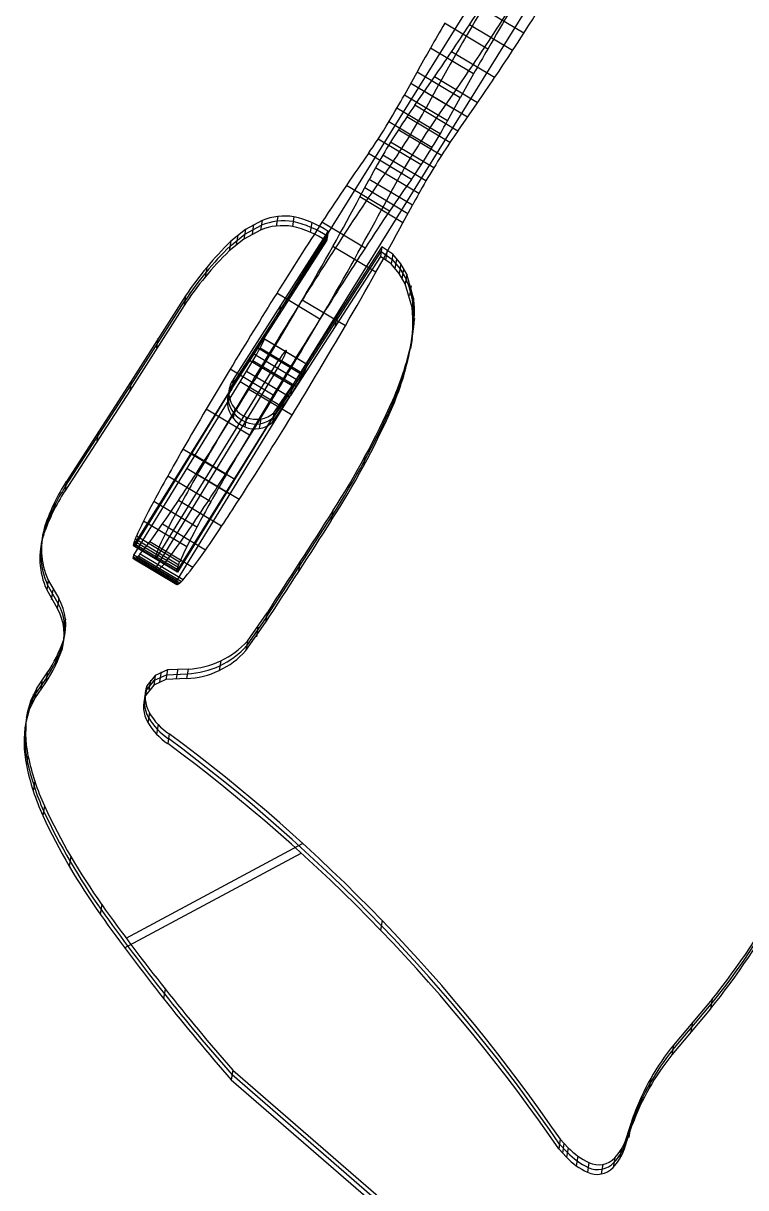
# Model space of a CAD drawing. Extents: x 14 to 133, y -39 to 144.
# Drawn here: x 13.91 to 42.6, y 70.88 to 117.12 of the extents above; entities that cross this region are included whole.
import ezdxf

# ---------------------------------------------------------------- set-up
doc = ezdxf.new("R2010")
doc.units = 0
doc.header["$MEASUREMENT"] = 0
doc.layers.add('LAYER_1', color=255, linetype='CONTINUOUS')

msp = doc.modelspace()

# ---------------------------------------------------------------- linework, layer by layer
at = {"layer": 'LAYER_1', "color": 9}
for p, q in [((23.258, 104.346, 64.271), (38.608, 129.03, 57.112)), ((24.97, 103.323, 64.417), (40.321, 128.007, 57.257)), ((33.789, 116.724, 54.811), (32.076, 117.747, 54.666)), ((32.36, 116.098, 67.26), (30.647, 117.121, 67.115)), ((32.36, 116.098, 67.26), (30.647, 117.121, 67.115)), ((33.347, 116.042, 55.214), (31.634, 117.065, 55.069)), ((33.347, 116.042, 55.214), (31.634, 117.065, 55.069)), ((31.795, 115.113, 66.985), (30.082, 116.136, 66.84)), ((32.63, 114.963, 56.071), (30.918, 115.986, 55.926)), ((29.051, 114.273, 65.875), (29.549, 115.184, 66.421)), ((29.051, 114.273, 65.875), (29.549, 115.184, 66.421)), ((31.262, 114.161, 66.566), (29.549, 115.184, 66.421)), ((31.262, 114.161, 66.566), (29.549, 115.184, 66.421)), ((31.018, 113.713, 66.276), (29.306, 114.735, 66.131)), ((29.458, 113.866, 58.208), (30.239, 114.989, 56.905)), ((29.458, 113.866, 58.208), (30.239, 114.989, 56.905)), ((30.405, 114.672, 66.494), (29.908, 113.762, 65.948)), ((31.952, 113.967, 57.05), (30.239, 114.989, 56.905)), ((31.952, 113.967, 57.05), (30.239, 114.989, 56.905)), ((30.764, 113.25, 66.02), (29.051, 114.273, 65.875)), ((30.764, 113.25, 66.02), (29.051, 114.273, 65.875)), ((31.556, 113.394, 57.69), (29.843, 114.417, 57.545)), ((31.095, 114.478, 56.977), (30.314, 113.354, 58.281)), ((30.465, 112.725, 65.849), (28.752, 113.748, 65.704)), ((31.17, 112.843, 58.354), (29.458, 113.866, 58.208)), ((31.17, 112.843, 58.354), (29.458, 113.866, 58.208)), ((30.764, 113.25, 66.02), (31.262, 114.161, 66.566)), ((30.764, 113.25, 66.02), (31.262, 114.161, 66.566)), ((31.17, 112.843, 58.354), (31.952, 113.967, 57.05)), ((31.17, 112.843, 58.354), (31.952, 113.967, 57.05)), ((30.857, 112.381, 58.792), (29.145, 113.404, 58.647)), ((30.144, 112.185, 65.825), (28.432, 113.208, 65.679)), ((30.144, 112.185, 65.825), (28.432, 113.208, 65.679)), ((30.52, 111.867, 59.146), (28.807, 112.89, 59.001)), ((30.52, 111.867, 59.146), (28.807, 112.89, 59.001)), ((29.715, 111.501, 66.07), (28.002, 112.524, 65.925)), ((30.213, 111.38, 59.339), (28.5, 112.403, 59.194)), ((29.328, 110.922, 66.546), (27.616, 111.945, 66.401)), ((29.328, 110.922, 66.546), (27.616, 111.945, 66.401)), ((29.901, 110.86, 59.354), (28.188, 111.883, 59.209)), ((29.901, 110.86, 59.354), (28.188, 111.883, 59.209)), ((29.616, 110.357, 59.167), (27.904, 111.38, 59.021)), ((28.457, 109.661, 67.948), (26.744, 110.684, 67.803)), ((27.279, 110.224, 58.251), (27.653, 110.917, 58.717)), ((27.279, 110.224, 58.251), (27.653, 110.917, 58.717)), ((29.187, 109.558, 58.606), (27.474, 110.581, 58.461)), ((29.366, 109.894, 58.862), (27.653, 110.917, 58.717)), ((29.366, 109.894, 58.862), (27.653, 110.917, 58.717)), ((28.991, 109.201, 58.396), (27.279, 110.224, 58.251)), ((28.991, 109.201, 58.396), (27.279, 110.224, 58.251)), ((28.51, 110.406, 58.79), (28.135, 109.712, 58.324)), ((28.991, 109.201, 58.396), (29.366, 109.894, 58.862)), ((28.991, 109.201, 58.396), (29.366, 109.894, 58.862)), ((23.398, 109.294, 63.445), (22.738, 108.935, 63.536)), ((23.398, 109.294, 63.445), (22.738, 108.935, 63.536)), ((23.06, 109.129, 63.488), (22.998, 108.746, 61.526)), ((23.398, 109.294, 63.445), (23.336, 108.912, 61.483)), ((23.398, 109.294, 63.445), (23.336, 108.912, 61.483)), ((24.019, 109.451, 63.395), (23.957, 109.068, 61.433)), ((24.662, 109.436, 63.378), (24.6, 109.054, 61.416)), ((24.662, 109.436, 63.378), (24.6, 109.054, 61.416)), ((25.368, 109.207, 63.4), (25.306, 108.825, 61.438)), ((27.488, 108.196, 69.055), (25.775, 109.219, 68.91)), ((27.488, 108.196, 69.055), (25.775, 109.219, 68.91)), ((22.123, 108.275, 62.665), (22.707, 108.743, 62.555)), ((22.738, 108.935, 63.536), (22.154, 108.466, 63.646)), ((22.738, 108.935, 63.536), (22.154, 108.466, 63.646)), ((25.988, 108.661, 62.467), (22.225, 102.79, 63.731)), ((22.256, 102.981, 64.712), (26.019, 108.852, 63.448)), ((22.256, 102.981, 64.712), (26.019, 108.852, 63.448)), ((22.436, 108.713, 63.589), (22.373, 108.331, 61.627)), ((22.738, 108.935, 63.536), (22.676, 108.552, 61.574)), ((22.738, 108.935, 63.536), (22.676, 108.552, 61.574)), ((23.336, 108.912, 61.483), (22.676, 108.552, 61.574)), ((23.336, 108.912, 61.483), (22.676, 108.552, 61.574)), ((22.707, 108.743, 62.555), (23.367, 109.103, 62.464)), ((26.019, 108.852, 63.448), (25.957, 108.47, 61.486)), ((26.019, 108.852, 63.448), (25.957, 108.47, 61.486)), ((22.676, 108.552, 61.574), (22.092, 108.084, 61.684)), ((22.676, 108.552, 61.574), (22.092, 108.084, 61.684)), ((22.154, 108.466, 63.646), (22.092, 108.084, 61.684)), ((22.154, 108.466, 63.646), (22.092, 108.084, 61.684)), ((22.194, 102.599, 62.75), (25.957, 108.47, 61.486)), ((22.194, 102.599, 62.75), (25.957, 108.47, 61.486)), ((28.158, 108.249, 63.498), (24.587, 102.72, 64.689)), ((28.158, 108.249, 63.498), (24.587, 102.72, 64.689)), ((27.918, 107.235, 57.206), (26.205, 108.258, 57.061)), ((28.158, 108.249, 63.498), (28.096, 107.866, 61.536)), ((28.158, 108.249, 63.498), (28.096, 107.866, 61.536)), ((28.584, 107.95, 63.543), (28.158, 108.249, 63.498)), ((28.584, 107.95, 63.543), (28.158, 108.249, 63.498)), ((28.096, 107.866, 61.536), (24.525, 102.338, 62.727)), ((28.096, 107.866, 61.536), (24.525, 102.338, 62.727)), ((24.556, 102.529, 63.708), (28.127, 108.057, 62.517)), ((28.522, 107.568, 61.581), (28.096, 107.866, 61.536)), ((28.522, 107.568, 61.581), (28.096, 107.866, 61.536)), ((28.127, 108.057, 62.517), (28.553, 107.759, 62.562)), ((28.309, 107.717, 61.559), (28.371, 108.099, 63.521)), ((28.584, 107.95, 63.543), (28.522, 107.568, 61.581)), ((28.584, 107.95, 63.543), (28.522, 107.568, 61.581)), ((28.553, 107.759, 62.562), (28.872, 107.38, 62.626)), ((28.903, 107.571, 63.607), (28.584, 107.95, 63.543)), ((28.903, 107.571, 63.607), (28.584, 107.95, 63.543)), ((28.681, 107.378, 61.613), (28.743, 107.761, 63.575)), ((21.2, 107.427, 63.879), (21.138, 107.044, 61.917)), ((28.841, 107.189, 61.645), (28.522, 107.568, 61.581)), ((28.841, 107.189, 61.645), (28.522, 107.568, 61.581)), ((28.903, 107.571, 63.607), (28.841, 107.189, 61.645)), ((28.903, 107.571, 63.607), (28.841, 107.189, 61.645)), ((28.872, 107.38, 62.626), (29.113, 106.962, 62.7)), ((29.144, 107.153, 63.681), (28.903, 107.571, 63.607)), ((29.144, 107.153, 63.681), (28.903, 107.571, 63.607)), ((28.961, 106.979, 61.682), (29.024, 107.362, 63.644)), ((29.082, 106.77, 61.719), (28.841, 107.189, 61.645)), ((29.082, 106.77, 61.719), (28.841, 107.189, 61.645)), ((29.144, 107.153, 63.681), (29.082, 106.77, 61.719)), ((29.144, 107.153, 63.681), (29.082, 106.77, 61.719)), ((29.413, 106.212, 63.856), (29.144, 107.153, 63.681)), ((29.413, 106.212, 63.856), (29.144, 107.153, 63.681)), ((25.692, 105.375, 70.363), (23.98, 106.398, 70.218)), ((29.351, 105.829, 61.893), (29.082, 106.77, 61.719)), ((29.351, 105.829, 61.893), (29.082, 106.77, 61.719)), ((29.315, 106.692, 63.765), (29.253, 106.31, 61.803)), ((20.299, 105.913, 62.164), (18.141, 102.529, 62.892)), ((20.299, 105.913, 62.164), (18.141, 102.529, 62.892)), ((18.172, 102.721, 63.873), (20.33, 106.105, 63.145)), ((20.361, 106.296, 64.126), (18.203, 102.912, 64.854)), ((20.361, 106.296, 64.126), (18.203, 102.912, 64.854)), ((20.361, 106.296, 64.126), (20.299, 105.913, 62.164)), ((20.361, 106.296, 64.126), (20.299, 105.913, 62.164)), ((24.075, 105.534, 62.118), (24.138, 105.917, 64.08)), ((26.703, 105.108, 56.549), (24.99, 106.131, 56.404)), ((26.703, 105.108, 56.549), (24.99, 106.131, 56.404)), ((29.413, 106.212, 63.856), (29.351, 105.829, 61.893)), ((29.413, 106.212, 63.856), (29.351, 105.829, 61.893)), ((26.31, 105.102, 62.132), (26.373, 105.484, 64.094)), ((29.443, 105.396, 64.014), (29.381, 105.014, 62.051)), ((19.259, 104.618, 64.488), (19.197, 104.236, 62.526)), ((25.161, 103.58, 63.981), (23.448, 104.603, 63.836)), ((25.204, 103.556, 63.3), (23.492, 104.579, 63.155)), ((25.204, 103.556, 63.3), (23.492, 104.579, 63.155)), ((29.351, 104.587, 64.174), (29.289, 104.204, 62.212)), ((29.351, 104.587, 64.174), (29.289, 104.204, 62.212)), ((23.189, 104.242, 64.355), (22.875, 103.743, 64.544)), ((23.189, 104.242, 64.355), (22.875, 103.743, 64.544)), ((24.901, 103.219, 64.5), (23.189, 104.242, 64.355)), ((24.901, 103.219, 64.5), (23.189, 104.242, 64.355)), ((25.033, 103.203, 62.832), (23.32, 104.226, 62.687)), ((22.875, 103.743, 64.544), (18.325, 96.351, 66.129)), ((22.875, 103.743, 64.544), (18.325, 96.351, 66.129)), ((22.528, 102.888, 62.615), (23.034, 103.72, 62.497)), ((22.528, 102.888, 62.615), (23.034, 103.72, 62.497)), ((24.587, 102.72, 64.689), (22.875, 103.743, 64.544)), ((24.587, 102.72, 64.689), (22.875, 103.743, 64.544)), ((24.747, 102.697, 62.642), (23.034, 103.72, 62.497)), ((24.747, 102.697, 62.642), (23.034, 103.72, 62.497)), ((24.747, 102.979, 64.624), (23.035, 104.002, 64.479)), ((23.731, 103.232, 64.616), (24.045, 103.73, 64.427)), ((19.181, 95.839, 66.202), (23.731, 103.232, 64.616)), ((23.84, 102.359, 70.967), (22.127, 103.382, 70.822)), ((23.84, 102.359, 70.967), (22.127, 103.382, 70.822)), ((24.493, 102.278, 62.675), (22.781, 103.3, 62.53)), ((23.891, 103.209, 62.57), (23.384, 102.377, 62.687)), ((24.901, 103.219, 64.5), (24.587, 102.72, 64.689)), ((24.901, 103.219, 64.5), (24.587, 102.72, 64.689)), ((29.037, 103.351, 64.425), (28.975, 102.968, 62.463)), ((15.592, 98.739, 64.731), (18.172, 102.721, 63.873)), ((18.203, 102.912, 64.854), (15.623, 98.931, 65.712)), ((18.203, 102.912, 64.854), (15.623, 98.931, 65.712)), ((18.203, 102.912, 64.854), (18.141, 102.529, 62.892)), ((18.203, 102.912, 64.854), (18.141, 102.529, 62.892)), ((18.303, 96, 63.916), (22.528, 102.888, 62.615)), ((18.303, 96, 63.916), (22.528, 102.888, 62.615)), ((24.587, 102.72, 64.689), (20.037, 95.328, 66.274)), ((24.587, 102.72, 64.689), (20.037, 95.328, 66.274)), ((22.11, 102.682, 64.775), (22.048, 102.299, 62.813)), ((22.256, 102.981, 64.712), (22.194, 102.599, 62.75)), ((22.256, 102.981, 64.712), (22.194, 102.599, 62.75)), ((24.24, 101.865, 62.76), (22.528, 102.888, 62.615)), ((24.24, 101.865, 62.76), (22.528, 102.888, 62.615)), ((23.869, 101.659, 64.919), (24.587, 102.72, 64.689)), ((23.869, 101.659, 64.919), (24.587, 102.72, 64.689)), ((24.24, 101.865, 62.76), (24.747, 102.697, 62.642)), ((24.24, 101.865, 62.76), (24.747, 102.697, 62.642)), ((24.587, 102.72, 64.689), (24.525, 102.338, 62.727)), ((24.587, 102.72, 64.689), (24.525, 102.338, 62.727)), ((18.141, 102.529, 62.892), (15.561, 98.548, 63.75)), ((18.141, 102.529, 62.892), (15.561, 98.548, 63.75)), ((18.304, 96.38, 66.582), (22.08, 102.452, 64.821)), ((23.384, 102.377, 62.687), (19.159, 95.488, 63.988)), ((22.082, 102.35, 64.841), (22.02, 101.968, 62.878)), ((22.082, 102.35, 64.841), (22.02, 101.968, 62.878)), ((24.588, 101.562, 56.523), (22.875, 102.585, 56.378)), ((23.807, 101.277, 62.957), (24.525, 102.338, 62.727)), ((23.807, 101.277, 62.957), (24.525, 102.338, 62.727)), ((24.556, 102.529, 63.708), (23.838, 101.468, 63.938)), ((20.015, 94.977, 64.061), (24.24, 101.865, 62.76)), ((20.015, 94.977, 64.061), (24.24, 101.865, 62.76)), ((22.891, 100.771, 70.975), (21.178, 101.794, 70.83)), ((22.309, 101.827, 64.935), (22.247, 101.445, 62.973)), ((24.244, 102.179, 64.805), (24.182, 101.797, 62.843)), ((28.589, 102.157, 64.672), (28.526, 101.774, 62.71)), ((28.589, 102.157, 64.672), (28.526, 101.774, 62.71)), ((20.016, 95.356, 66.728), (23.792, 101.429, 64.966)), ((22.769, 101.483, 64.988), (22.707, 101.1, 63.026)), ((22.769, 101.483, 64.988), (22.707, 101.1, 63.026)), ((23.347, 101.408, 64.984), (23.285, 101.025, 63.022)), ((23.869, 101.659, 64.919), (23.807, 101.277, 62.957)), ((23.869, 101.659, 64.919), (23.807, 101.277, 62.957)), ((16.9, 100.93, 65.282), (16.838, 100.547, 63.32)), ((21.965, 99.188, 70.734), (20.253, 100.211, 70.589)), ((21.965, 99.188, 70.734), (20.253, 100.211, 70.589)), ((20.6, 100.047, 65.336), (22.312, 99.024, 65.482)), ((27.482, 99.912, 65.145), (27.42, 99.53, 63.182)), ((20.415, 99.444, 63.265), (22.128, 98.421, 63.41)), ((21.359, 98.12, 70.358), (19.647, 99.143, 70.213)), ((22.486, 98.211, 57.705), (20.773, 99.234, 57.56)), ((22.486, 98.211, 57.705), (20.773, 99.234, 57.56)), ((15.623, 98.931, 65.712), (15.561, 98.548, 63.75)), ((15.623, 98.931, 65.712), (15.561, 98.548, 63.75)), ((15.153, 98.089, 65.891), (15.091, 97.706, 63.929)), ((20.808, 97.115, 69.78), (19.095, 98.138, 69.635)), ((20.808, 97.115, 69.78), (19.095, 98.138, 69.635)), ((21.789, 97.148, 58.431), (20.077, 98.171, 58.286)), ((23.561, 93.525, 65.495), (26.177, 97.565, 64.624)), ((26.208, 97.756, 65.605), (26.146, 97.374, 63.643)), ((26.208, 97.756, 65.605), (26.146, 97.374, 63.643)), ((14.784, 97.2, 66.076), (14.722, 96.817, 64.114)), ((14.784, 97.2, 66.076), (14.722, 96.817, 64.114)), ((20.402, 96.329, 69.032), (18.689, 97.352, 68.887)), ((21.147, 96.203, 59.345), (19.435, 97.226, 59.2)), ((21.147, 96.203, 59.345), (19.435, 97.226, 59.2)), ((18.332, 96.541, 67.388), (18.411, 96.751, 67.936)), ((18.332, 96.541, 67.388), (18.411, 96.751, 67.936)), ((18.371, 96.646, 67.662), (20.084, 95.623, 67.807)), ((20.123, 95.728, 68.081), (18.411, 96.751, 67.936)), ((20.123, 95.728, 68.081), (18.411, 96.751, 67.936)), ((18.295, 96.394, 66.789), (18.332, 96.541, 67.388)), ((18.295, 96.394, 66.789), (18.332, 96.541, 67.388)), ((18.325, 96.351, 66.129), (18.295, 96.394, 66.789)), ((20.007, 95.371, 66.934), (18.295, 96.394, 66.789)), ((18.325, 96.351, 66.129), (18.295, 96.394, 66.789)), ((20.007, 95.371, 66.934), (18.295, 96.394, 66.789)), ((18.31, 96.372, 66.459), (20.022, 95.349, 66.604)), ((18.313, 96.467, 67.088), (20.026, 95.444, 67.233)), ((20.037, 95.328, 66.274), (18.325, 96.351, 66.129)), ((20.037, 95.328, 66.274), (18.325, 96.351, 66.129)), ((20.044, 95.518, 67.533), (18.332, 96.541, 67.388)), ((20.044, 95.518, 67.533), (18.332, 96.541, 67.388)), ((20.649, 95.51, 60.344), (18.936, 96.533, 60.199)), ((19.267, 96.239, 68.009), (19.188, 96.029, 67.46)), ((14.638, 96.095, 66.296), (14.576, 95.713, 64.334)), ((18.279, 95.866, 63.248), (18.303, 96, 63.916)), ((18.279, 95.866, 63.248), (18.303, 96, 63.916)), ((18.326, 95.851, 62.594), (18.279, 95.866, 63.248)), ((19.992, 94.843, 63.393), (18.279, 95.866, 63.248)), ((18.326, 95.851, 62.594), (18.279, 95.866, 63.248)), ((19.992, 94.843, 63.393), (18.279, 95.866, 63.248)), ((18.291, 95.933, 63.582), (20.004, 94.91, 63.727)), ((20.015, 94.977, 64.061), (18.303, 96, 63.916)), ((20.015, 94.977, 64.061), (18.303, 96, 63.916)), ((18.303, 95.858, 62.921), (20.015, 94.835, 63.066)), ((18.416, 95.912, 61.963), (18.326, 95.851, 62.594)), ((18.416, 95.912, 61.963), (18.326, 95.851, 62.594)), ((20.038, 94.828, 62.74), (18.326, 95.851, 62.594)), ((20.038, 94.828, 62.74), (18.326, 95.851, 62.594)), ((18.371, 95.881, 62.279), (20.083, 94.858, 62.424)), ((18.548, 96.046, 61.356), (18.416, 95.912, 61.963)), ((18.548, 96.046, 61.356), (18.416, 95.912, 61.963)), ((20.129, 94.889, 62.108), (18.416, 95.912, 61.963)), ((20.129, 94.889, 62.108), (18.416, 95.912, 61.963)), ((18.482, 95.979, 61.659), (20.194, 94.956, 61.804)), ((20.26, 95.024, 61.501), (18.548, 96.046, 61.356)), ((20.26, 95.024, 61.501), (18.548, 96.046, 61.356)), ((19.188, 96.029, 67.46), (19.151, 95.882, 66.861)), ((19.151, 95.882, 66.861), (19.181, 95.839, 66.202)), ((20.044, 95.518, 67.533), (20.123, 95.728, 68.081)), ((20.044, 95.518, 67.533), (20.123, 95.728, 68.081)), ((24.899, 95.737, 66.04), (24.837, 95.354, 64.078)), ((19.159, 95.488, 63.988), (19.136, 95.354, 63.321)), ((19.136, 95.354, 63.321), (19.182, 95.339, 62.667)), ((19.182, 95.339, 62.667), (19.272, 95.401, 62.035)), ((19.272, 95.401, 62.035), (19.404, 95.535, 61.428)), ((20.007, 95.371, 66.934), (20.044, 95.518, 67.533)), ((20.007, 95.371, 66.934), (20.044, 95.518, 67.533)), ((20.037, 95.328, 66.274), (20.007, 95.371, 66.934)), ((20.037, 95.328, 66.274), (20.007, 95.371, 66.934)), ((14.906, 95.01, 66.499), (14.843, 94.628, 64.536)), ((14.906, 95.01, 66.499), (14.843, 94.628, 64.536)), ((15.294, 94.084, 65.647), (14.875, 94.819, 65.518)), ((14.906, 95.01, 66.499), (15.325, 94.276, 66.629)), ((14.906, 95.01, 66.499), (15.325, 94.276, 66.629)), ((19.992, 94.843, 63.393), (20.015, 94.977, 64.061)), ((19.992, 94.843, 63.393), (20.015, 94.977, 64.061)), ((20.038, 94.828, 62.74), (19.992, 94.843, 63.393)), ((20.038, 94.828, 62.74), (19.992, 94.843, 63.393)), ((20.129, 94.889, 62.108), (20.038, 94.828, 62.74)), ((20.129, 94.889, 62.108), (20.038, 94.828, 62.74)), ((20.26, 95.024, 61.501), (20.129, 94.889, 62.108)), ((20.26, 95.024, 61.501), (20.129, 94.889, 62.108)), ((14.843, 94.628, 64.536), (15.263, 93.893, 64.666)), ((14.843, 94.628, 64.536), (15.263, 93.893, 64.666)), ((15.085, 94.626, 66.568), (15.022, 94.244, 64.606)), ((15.325, 94.276, 66.629), (15.263, 93.893, 64.666)), ((15.325, 94.276, 66.629), (15.263, 93.893, 64.666)), ((15.586, 93.461, 66.779), (15.524, 93.079, 64.817)), ((23.561, 93.525, 65.495), (22.783, 92.401, 65.738)), ((22.815, 92.592, 66.719), (23.592, 93.716, 66.476)), ((22.815, 92.592, 66.719), (23.592, 93.716, 66.476)), ((23.592, 93.716, 66.476), (23.53, 93.333, 64.514)), ((23.592, 93.716, 66.476), (23.53, 93.333, 64.514)), ((22.752, 92.209, 64.757), (23.53, 93.333, 64.514)), ((22.752, 92.209, 64.757), (23.53, 93.333, 64.514)), ((23.232, 93.135, 66.6), (23.17, 92.752, 64.638)), ((15.504, 92.613, 66.947), (15.442, 92.231, 64.985)), ((15.504, 92.613, 66.947), (15.442, 92.231, 64.985)), ((22.815, 92.592, 66.719), (22.752, 92.209, 64.757)), ((22.815, 92.592, 66.719), (22.752, 92.209, 64.757)), ((15.227, 91.949, 67.085), (15.165, 91.566, 65.123)), ((21.753, 91.803, 66.907), (21.691, 91.421, 64.945)), ((14.835, 91.134, 66.237), (14.403, 90.505, 66.373)), ((14.434, 90.696, 67.354), (14.866, 91.325, 67.218)), ((14.434, 90.696, 67.354), (14.866, 91.325, 67.218)), ((14.866, 91.325, 67.218), (14.804, 90.942, 65.256)), ((14.866, 91.325, 67.218), (14.804, 90.942, 65.256)), ((19.153, 91.226, 67.102), (18.822, 90.817, 67.192)), ((19.153, 91.226, 67.102), (18.822, 90.817, 67.192)), ((19.153, 91.226, 67.102), (19.091, 90.844, 65.139)), ((19.153, 91.226, 67.102), (19.091, 90.844, 65.139)), ((19.122, 91.035, 66.12), (19.607, 91.252, 66.063)), ((19.638, 91.443, 67.044), (19.153, 91.226, 67.102)), ((19.638, 91.443, 67.044), (19.153, 91.226, 67.102)), ((19.382, 91.363, 67.068), (19.32, 90.98, 65.106)), ((19.638, 91.443, 67.044), (19.576, 91.06, 65.082)), ((19.638, 91.443, 67.044), (19.576, 91.06, 65.082)), ((20.4, 91.098, 65.049), (19.576, 91.06, 65.082)), ((20.4, 91.098, 65.049), (19.576, 91.06, 65.082)), ((19.607, 91.252, 66.063), (20.431, 91.289, 66.03)), ((20.462, 91.48, 67.011), (19.638, 91.443, 67.044)), ((20.462, 91.48, 67.011), (19.638, 91.443, 67.044)), ((20.049, 91.483, 67.023), (19.987, 91.1, 65.061)), ((20.462, 91.48, 67.011), (20.4, 91.098, 65.049)), ((20.462, 91.48, 67.011), (20.4, 91.098, 65.049)), ((14.434, 90.696, 67.354), (14.213, 90.236, 67.451)), ((14.434, 90.696, 67.354), (14.213, 90.236, 67.451)), ((14.372, 90.314, 65.392), (14.804, 90.942, 65.256)), ((14.372, 90.314, 65.392), (14.804, 90.942, 65.256)), ((14.434, 90.696, 67.354), (14.372, 90.314, 65.392)), ((14.434, 90.696, 67.354), (14.372, 90.314, 65.392)), ((14.653, 91.008, 67.287), (14.591, 90.626, 65.325)), ((19.091, 90.844, 65.139), (18.76, 90.434, 65.23)), ((19.091, 90.844, 65.139), (18.76, 90.434, 65.23)), ((18.822, 90.817, 67.192), (18.76, 90.434, 65.23)), ((18.822, 90.817, 67.192), (18.76, 90.434, 65.23)), ((18.791, 90.626, 66.211), (19.122, 91.035, 66.12)), ((18.963, 91.041, 67.144), (18.901, 90.658, 65.182)), ((19.576, 91.06, 65.082), (19.091, 90.844, 65.139)), ((19.576, 91.06, 65.082), (19.091, 90.844, 65.139)), ((14.213, 90.236, 67.451), (14.071, 89.739, 67.552)), ((14.213, 90.236, 67.451), (14.071, 89.739, 67.552)), ((14.372, 90.314, 65.392), (14.151, 89.853, 65.489)), ((14.372, 90.314, 65.392), (14.151, 89.853, 65.489)), ((14.213, 90.236, 67.451), (14.151, 89.853, 65.489)), ((14.213, 90.236, 67.451), (14.151, 89.853, 65.489)), ((14.182, 90.045, 66.47), (14.403, 90.505, 66.373)), ((14.261, 90.084, 65.441), (14.323, 90.466, 67.403)), ((18.754, 90.27, 67.301), (18.691, 89.888, 65.339)), ((14.151, 89.853, 65.489), (14.009, 89.357, 65.59)), ((14.151, 89.853, 65.489), (14.009, 89.357, 65.59)), ((14.071, 89.739, 67.552), (14.009, 89.357, 65.59)), ((14.071, 89.739, 67.552), (14.009, 89.357, 65.59)), ((14.04, 89.548, 66.571), (14.182, 90.045, 66.47)), ((14.08, 89.605, 65.54), (14.142, 89.987, 67.502)), ((18.919, 89.742, 67.398), (18.857, 89.36, 65.436)), ((18.919, 89.742, 67.398), (18.857, 89.36, 65.436)), ((19.266, 89.279, 67.478), (19.203, 88.897, 65.515)), ((14.006, 88.888, 67.72), (13.944, 88.505, 65.758)), ((19.71, 88.904, 67.536), (19.647, 88.522, 65.574)), ((19.71, 88.904, 67.536), (19.647, 88.522, 65.574)), ((14.098, 88.038, 67.883), (14.036, 87.656, 65.921)), ((14.098, 88.038, 67.883), (14.036, 87.656, 65.921)), ((14.37, 87.023, 68.072), (14.308, 86.64, 66.11)), ((14.749, 86.041, 68.252), (14.687, 85.659, 66.29)), ((14.749, 86.041, 68.252), (14.687, 85.659, 66.29)), ((17.934, 80.412, 67.209), (24.945, 84.173, 66.254)), ((17.997, 80.795, 69.171), (25.008, 84.555, 68.216)), ((15.802, 84.032, 68.61), (15.739, 83.649, 66.648)), ((17.032, 82.122, 68.943), (16.969, 81.739, 66.981)), ((17.032, 82.122, 68.943), (16.969, 81.739, 66.981)), ((28.161, 81.492, 68.713), (28.099, 81.109, 66.751)), ((19.549, 78.773, 69.516), (19.486, 78.39, 67.554)), ((39.704, 76.353, 68.33), (41.235, 78.173, 67.927)), ((41.266, 78.365, 68.908), (39.735, 76.544, 69.311)), ((41.266, 78.365, 68.908), (39.735, 76.544, 69.311)), ((41.266, 78.365, 68.908), (41.204, 77.982, 66.946)), ((41.266, 78.365, 68.908), (41.204, 77.982, 66.946)), ((41.204, 77.982, 66.946), (39.673, 76.162, 67.349)), ((41.204, 77.982, 66.946), (39.673, 76.162, 67.349)), ((40.487, 77.465, 69.108), (40.424, 77.083, 67.146)), ((39.735, 76.544, 69.311), (39.673, 76.162, 67.349)), ((39.735, 76.544, 69.311), (39.673, 76.162, 67.349)), ((22.237, 75.554, 70.058), (22.175, 75.172, 68.096)), ((22.237, 75.554, 70.058), (22.175, 75.172, 68.096)), ((22.237, 75.554, 70.058), (33.692, 65.617, 71.632)), ((22.237, 75.554, 70.058), (33.692, 65.617, 71.632)), ((22.175, 75.172, 68.096), (33.63, 65.235, 69.67)), ((22.175, 75.172, 68.096), (33.63, 65.235, 69.67)), ((33.661, 65.426, 70.651), (22.206, 75.363, 69.077)), ((38.832, 75.216, 69.598), (38.77, 74.834, 67.636)), ((38.128, 73.571, 68.922), (37.812, 72.588, 69.124)), ((37.843, 72.779, 70.105), (38.159, 73.763, 69.903)), ((37.843, 72.779, 70.105), (38.159, 73.763, 69.903)), ((38.159, 73.763, 69.903), (38.097, 73.38, 67.941)), ((38.159, 73.763, 69.903), (38.097, 73.38, 67.941)), ((37.781, 72.397, 68.143), (38.097, 73.38, 67.941)), ((37.781, 72.397, 68.143), (38.097, 73.38, 67.941)), ((38.021, 73.265, 70.005), (37.958, 72.882, 68.042)), ((35.241, 72.804, 70.182), (35.179, 72.422, 68.22)), ((35.241, 72.804, 70.182), (35.179, 72.422, 68.22)), ((35.21, 72.613, 69.201), (35.522, 72.281, 69.256)), ((35.554, 72.472, 70.237), (35.241, 72.804, 70.182)), ((35.554, 72.472, 70.237), (35.241, 72.804, 70.182)), ((35.335, 72.256, 68.248), (35.397, 72.638, 70.21)), ((37.843, 72.779, 70.105), (37.781, 72.397, 68.143)), ((37.843, 72.779, 70.105), (37.781, 72.397, 68.143)), ((35.491, 72.089, 68.275), (35.179, 72.422, 68.22)), ((35.491, 72.089, 68.275), (35.179, 72.422, 68.22)), ((35.554, 72.472, 70.237), (35.491, 72.089, 68.275)), ((35.554, 72.472, 70.237), (35.491, 72.089, 68.275)), ((35.938, 72.139, 70.29), (35.876, 71.757, 68.328)), ((37.659, 72.404, 70.184), (37.596, 72.022, 68.222)), ((36.376, 71.878, 70.327), (36.314, 71.496, 68.365)), ((36.376, 71.878, 70.327), (36.314, 71.496, 68.365)), ((36.923, 71.81, 70.323), (36.861, 71.428, 68.361)), ((37.403, 72.072, 70.257), (37.341, 71.689, 68.295)), ((37.403, 72.072, 70.257), (37.341, 71.689, 68.295))]:
    msp.add_line(p, q, dxfattribs=at)
at = {"layer": 'LAYER_1', "color": 9, "extrusion": (0.856256, -0.511431, 0.07255)}
for centre, radius, start, end in [((119.377, 50.334, -27.788), 19.305, 88.1112, 99.273), ((119.377, 50.334, -26.788), 19.305, 88.1112, 99.273), ((119.377, 50.334, -26.788), 19.305, 88.1112, 99.273), ((120.366, 63.62, -28.788), 7.287, 240.0091, 254.2843), ((120.366, 63.62, -28.788), 7.287, 240.0091, 254.2843), ((120.366, 63.62, -27.788), 7.287, 240.0091, 254.2844), ((120.366, 63.62, -26.788), 7.287, 240.0091, 254.2843), ((120.366, 63.62, -26.788), 7.287, 240.0091, 254.2843), ((117.832, 60.469, -28.788), 9.054, 99.958, 114.7609), ((117.832, 60.469, -28.788), 9.054, 99.958, 114.7609), ((124.883, 70.994, -28.788), 15.933, 228.0222, 239.196), ((124.883, 70.994, -28.788), 15.933, 228.0222, 239.196), ((117.832, 60.469, -27.788), 9.054, 99.958, 114.761), ((124.883, 70.994, -27.788), 15.933, 228.0223, 239.196), ((117.832, 60.469, -26.788), 9.054, 99.958, 114.7609), ((117.832, 60.469, -26.788), 9.054, 99.958, 114.7609), ((124.883, 70.994, -26.788), 15.933, 228.0222, 239.196), ((124.883, 70.994, -26.788), 15.933, 228.0222, 239.196), ((111.981, 70.586, -28.788), 2.647, 265.4251, 292.6848), ((111.981, 70.586, -28.788), 2.647, 265.4251, 292.6848), ((109.551, 56.838, -28.788), 4.904, 47.5494, 64.1443), ((109.551, 56.838, -28.788), 4.904, 47.5494, 64.1443), ((111.981, 70.586, -27.788), 2.647, 265.4248, 292.6851), ((109.551, 56.838, -27.788), 4.904, 47.5492, 64.1445), ((112.166, 70.69, -28.788), 2.771, 226.7723, 261.8007), ((112.166, 70.69, -28.788), 2.771, 226.7723, 261.8007), ((110.76, 59.437, -28.788), 2.038, 62.8621, 97.1081), ((110.76, 59.437, -28.788), 2.038, 62.8621, 97.1081), ((111.981, 70.586, -26.788), 2.647, 265.4251, 292.6848), ((111.981, 70.586, -26.788), 2.647, 265.4251, 292.6848), ((109.551, 56.838, -26.788), 4.904, 47.5494, 64.1443), ((109.551, 56.838, -26.788), 4.904, 47.5494, 64.1443), ((112.166, 70.69, -27.788), 2.771, 226.7719, 261.8011), ((110.76, 59.437, -27.788), 2.038, 62.8616, 97.1085), ((101.663, 60.839, -28.788), 11.635, 42.3063, 62.7876), ((101.663, 60.839, -28.788), 11.635, 42.3063, 62.7876), ((112.166, 70.69, -26.788), 2.771, 226.7723, 261.8007), ((112.166, 70.69, -26.788), 2.771, 226.7723, 261.8007), ((111.107, 58.64, -28.788), 2.883, 102.0021, 126.1997), ((111.107, 58.64, -28.788), 2.883, 102.0021, 126.1997), ((110.76, 59.437, -26.788), 2.038, 62.8621, 97.1081), ((110.76, 59.437, -26.788), 2.038, 62.8621, 97.1081), ((101.663, 60.839, -27.788), 11.635, 42.3063, 62.7877), ((111.107, 58.64, -27.788), 2.883, 102.0018, 126.2), ((101.663, 60.839, -26.788), 11.635, 42.3063, 62.7876), ((101.663, 60.839, -26.788), 11.635, 42.3063, 62.7876), ((111.107, 58.64, -26.788), 2.883, 102.0021, 126.1997), ((111.107, 58.64, -26.788), 2.883, 102.0021, 126.1997), ((102.266, 69.713, -28.788), 11.19, 278.5497, 304.5787), ((102.266, 69.713, -28.788), 11.19, 278.5497, 304.5787), ((102.266, 69.712, -27.788), 11.19, 278.5494, 304.5791), ((98.919, 55.549, -28.788), 17.594, 62.7202, 86.1469), ((98.919, 55.549, -28.788), 17.594, 62.7202, 86.1469), ((102.266, 69.713, -26.788), 11.19, 278.5497, 304.5787), ((102.266, 69.713, -26.788), 11.19, 278.5497, 304.5787), ((98.919, 55.55, -27.788), 17.594, 62.7199, 86.1471), ((98.919, 55.549, -26.788), 17.594, 62.7202, 86.1469), ((98.919, 55.549, -26.788), 17.594, 62.7202, 86.1469), ((101.779, 72.416, -28.788), 13.936, 244.8038, 278.8771), ((101.779, 72.416, -28.788), 13.936, 244.8038, 278.8771), ((101.779, 72.416, -27.788), 13.936, 244.8033, 278.8776), ((101.779, 72.416, -26.788), 13.936, 244.8038, 278.8771), ((101.779, 72.416, -26.788), 13.936, 244.8038, 278.8771), ((100.817, 65.861, -28.788), 1.106, 272.0718, 336.2572), ((100.817, 65.861, -28.788), 1.106, 272.0718, 336.2572), ((100.896, 65.755, -28.788), 0.992, 340.0702, 60.5594), ((100.896, 65.755, -28.788), 0.992, 340.0702, 60.5594), ((100.817, 65.861, -27.788), 1.106, 272.0718, 336.2572), ((100.896, 65.755, -27.788), 0.992, 340.0701, 60.5595), ((100.896, 65.755, -26.788), 0.992, 340.0702, 60.5594), ((100.896, 65.755, -26.788), 0.992, 340.0702, 60.5594), ((99.122, 59.44, -28.788), 13.699, 85.8985, 101.3829), ((99.122, 59.44, -28.788), 13.699, 85.8985, 101.3829), ((100.817, 65.861, -26.788), 1.106, 272.0718, 336.2572), ((100.817, 65.861, -26.788), 1.106, 272.0718, 336.2572), ((99.122, 59.44, -27.788), 13.698, 85.8984, 101.3831), ((99.122, 59.44, -26.788), 13.699, 85.8985, 101.3829), ((99.122, 59.44, -26.788), 13.699, 85.8985, 101.3829), ((98.001, 65.516, -28.788), 7.521, 102.1468, 121.7341), ((98.001, 65.516, -28.788), 7.521, 102.1468, 121.7341), ((98.001, 65.516, -27.788), 7.521, 102.1467, 121.7342), ((99.858, 68.275, -28.788), 9.372, 226.7431, 244.6537), ((99.858, 68.275, -28.788), 9.372, 226.7431, 244.6537), ((98.001, 65.516, -26.788), 7.521, 102.1468, 121.7341), ((98.001, 65.516, -26.788), 7.521, 102.1468, 121.7341), ((99.858, 68.275, -27.788), 9.371, 226.7429, 244.6539), ((96.446, 68.19, -28.788), 4.43, 122.8224, 152.8827), ((96.446, 68.19, -28.788), 4.43, 122.8224, 152.8827), ((99.858, 68.275, -26.788), 9.372, 226.7431, 244.6537), ((99.858, 68.275, -26.788), 9.372, 226.7431, 244.6537), ((96.446, 68.191, -27.788), 4.43, 122.8219, 152.8832), ((97.647, 65.889, -28.788), 6.118, 201.8465, 226.5039), ((97.647, 65.889, -28.788), 6.118, 201.8465, 226.5039), ((96.446, 68.19, -26.788), 4.43, 122.8224, 152.8827), ((96.446, 68.19, -26.788), 4.43, 122.8224, 152.8827), ((97.647, 65.888, -27.788), 6.118, 201.8462, 226.5043), ((97.647, 65.889, -26.788), 6.118, 201.8465, 226.5039), ((97.647, 65.889, -26.788), 6.118, 201.8465, 226.5039)]:
    msp.add_arc(centre, radius, start, end, dxfattribs=at)
at = {"layer": 'LAYER_1', "color": 9, "extrusion": (0.031089, 0.19122, 0.981055)}
for centre, radius, start, end in [((-6.792, -95.213, 82.87), 2.363, 270.2752, 301.5511), ((-6.792, -95.213, 83.87), 2.363, 270.2758, 301.5505), ((-6.792, -95.213, 83.87), 2.363, 270.2758, 301.5505), ((-6.546, -93.659, 82.87), 3.924, 244.8454, 266.5737), ((-6.546, -93.659, 83.87), 3.924, 244.8454, 266.5737), ((-6.546, -93.659, 83.87), 3.924, 244.8454, 266.5737), ((-6.792, -95.213, 81.87), 2.363, 270.2758, 301.5505), ((-6.792, -95.213, 81.87), 2.363, 270.2758, 301.5505), ((-6.546, -93.659, 81.87), 3.924, 244.8454, 266.5737), ((-6.546, -93.659, 81.87), 3.924, 244.8454, 266.5737), ((-15.694, -88.094, 82.87), 13.846, 324.2194, 336.0584), ((-15.694, -88.094, 83.87), 13.846, 324.2195, 336.0583), ((-15.694, -88.094, 83.87), 13.846, 324.2195, 336.0583), ((-15.694, -88.094, 81.87), 13.846, 324.2195, 336.0583), ((-15.694, -88.094, 81.87), 13.846, 324.2195, 336.0583), ((-8.8, -94.185, 82.87), 3.319, 196.1563, 213.3869), ((-6.493, -93.609, 82.87), 5.696, 178.5336, 195.263), ((-6.493, -93.609, 83.87), 5.696, 178.5338, 195.2628), ((-6.493, -93.609, 83.87), 5.696, 178.5338, 195.2628), ((-6.493, -93.609, 81.87), 5.696, 178.5338, 195.2628), ((-6.493, -93.609, 81.87), 5.696, 178.5338, 195.2628), ((-0.146, -93.852, 83.87), 12.047, 165.79, 178.1554), ((-0.146, -93.852, 83.87), 12.047, 165.79, 178.1554), ((-0.146, -93.852, 81.87), 12.047, 165.79, 178.1554), ((-0.146, -93.852, 81.87), 12.047, 165.79, 178.1554), ((-0.146, -93.851, 82.87), 12.047, 165.79, 178.1554), ((-6.277, -90.264, 82.87), 0.937, 333.1114, 14.8398), ((-6.277, -90.264, 83.87), 0.937, 333.1122, 14.839), ((-6.277, -90.264, 83.87), 0.937, 333.1122, 14.839), ((-6.277, -90.264, 81.87), 0.937, 333.1122, 14.839), ((-6.277, -90.264, 81.87), 0.937, 333.1122, 14.839), ((-6.444, -90.359, 83.87), 1.124, 17.3024, 76.8638), ((-6.444, -90.359, 83.87), 1.124, 17.3024, 76.8638), ((-6.444, -90.359, 81.87), 1.124, 17.3024, 76.8638), ((-6.444, -90.359, 81.87), 1.124, 17.3024, 76.8638), ((-6.444, -90.359, 82.87), 1.124, 17.3024, 76.8638), ((21.343, -99.521, 81.87), 34.271, 156.9042, 165.4206), ((21.343, -99.521, 81.87), 34.271, 156.9042, 165.4206), ((21.348, -99.523, 82.87), 34.276, 156.9049, 165.42), ((21.343, -99.521, 83.87), 34.271, 156.9042, 165.4206), ((21.343, -99.521, 83.87), 34.271, 156.9042, 165.4206), ((-6.449, -90.238, 81.87), 1.008, 75.0575, 142.2721), ((-6.449, -90.238, 81.87), 1.008, 75.0575, 142.2721), ((-6.449, -90.238, 82.87), 1.008, 75.0575, 142.2721), ((-6.449, -90.238, 83.87), 1.008, 75.0575, 142.2721), ((-6.449, -90.238, 83.87), 1.008, 75.0575, 142.2721), ((-7.51, -82.175, 81.87), 8.643, 337.1727, 350.1783), ((-7.51, -82.175, 81.87), 8.643, 337.1727, 350.1783), ((-7.51, -82.175, 82.87), 8.643, 337.1727, 350.1784), ((-7.51, -82.175, 83.87), 8.643, 337.1727, 350.1783), ((-7.51, -82.175, 83.87), 8.643, 337.1727, 350.1783), ((-2057.926, 798.016, 83.87), 2230.444, 336.648207, 336.773854), ((-2057.926, 798.016, 83.87), 2230.444, 336.648207, 336.773854), ((-2.072, -83.171, 83.87), 3.114, 351.1762, 33.1967), ((-2.072, -83.171, 83.87), 3.114, 351.1762, 33.1967), ((-2057.926, 798.016, 81.87), 2230.444, 336.648207, 336.773854), ((-2057.926, 798.016, 81.87), 2230.444, 336.648207, 336.773854), ((-2.072, -83.171, 81.87), 3.114, 351.1762, 33.1967), ((-2.072, -83.171, 81.87), 3.114, 351.1762, 33.1967), ((-2.071, -83.171, 82.87), 3.114, 351.1754, 33.1974), ((1.724, -79.449, 81.87), 2.186, 172.1899, 218.0291), ((1.724, -79.449, 81.87), 2.186, 172.1899, 218.0291), ((1.724, -79.449, 82.87), 2.186, 172.1899, 218.0291), ((1.724, -79.449, 83.87), 2.186, 172.1899, 218.0291), ((1.724, -79.449, 83.87), 2.186, 172.1899, 218.0291), ((5.219, -80.098, 83.87), 5.738, 155.8597, 170.5071), ((5.219, -80.098, 83.87), 5.738, 155.8597, 170.5071), ((-4.793, -82.134, 83.87), 3.389, 102.3191, 147.7696), ((-4.793, -82.134, 83.87), 3.389, 102.3191, 147.7696), ((5.219, -80.098, 81.87), 5.738, 155.8597, 170.5071), ((5.219, -80.098, 81.87), 5.738, 155.8597, 170.5071), ((5.219, -80.098, 82.87), 5.738, 155.8596, 170.5072), ((-4.793, -82.134, 81.87), 3.389, 102.3191, 147.7696), ((-4.793, -82.134, 81.87), 3.389, 102.3191, 147.7696), ((-4.793, -82.134, 82.87), 3.389, 102.3191, 147.7696), ((-5.325, -77.654, 83.87), 1.341, 349.9593, 38.3085), ((-5.325, -77.654, 83.87), 1.341, 349.9593, 38.3085), ((-5.325, -77.654, 81.87), 1.341, 349.9593, 38.3085), ((-5.325, -77.654, 81.87), 1.341, 349.9593, 38.3085), ((-5.325, -77.654, 82.87), 1.341, 349.9593, 38.3085), ((-4.283, -75.989, 83.87), 4.795, 359.5537, 20.3736), ((-4.283, -75.989, 83.87), 4.795, 359.5537, 20.3736), ((-6.261, -78.429, 83.87), 2.557, 38.9269, 65.1501), ((-6.261, -78.429, 83.87), 2.557, 38.9269, 65.1501), ((-4.283, -75.989, 81.87), 4.795, 359.5537, 20.3736), ((-4.283, -75.989, 81.87), 4.795, 359.5537, 20.3736), ((-4.283, -75.989, 82.87), 4.795, 359.5537, 20.3736), ((-6.261, -78.429, 81.87), 2.557, 38.9269, 65.1501), ((-6.261, -78.429, 81.87), 2.557, 38.9269, 65.1501), ((-6.261, -78.429, 82.87), 2.557, 38.9265, 65.1505), ((26.158, -16.418, 83.87), 67.421, 223.06095, 242.29489), ((26.158, -16.418, 83.87), 67.421, 223.06095, 242.29489), ((26.158, -16.418, 81.87), 67.421, 223.06095, 242.29489), ((26.158, -16.418, 81.87), 67.421, 223.06095, 242.29489), ((26.158, -16.419, 82.87), 67.42, 223.06082, 242.29502), ((-9.151, -77.863, 83.87), 10.011, 20.7314, 32.9604), ((-9.151, -77.863, 83.87), 10.011, 20.7314, 32.9604), ((-9.151, -77.863, 81.87), 10.011, 20.7314, 32.9604), ((-9.151, -77.863, 81.87), 10.011, 20.7314, 32.9604), ((-9.151, -77.863, 82.87), 10.011, 20.7313, 32.9604), ((-4.99, -82.089, 82.87), 26.592, 150.5899, 172.8012), ((-4.99, -82.089, 83.87), 26.592, 150.5899, 172.8012), ((-4.99, -82.089, 83.87), 26.592, 150.5899, 172.8012), ((-4.99, -82.089, 81.87), 26.592, 150.5899, 172.8012), ((-4.99, -82.089, 81.87), 26.592, 150.5899, 172.8012), ((-22.114, -86.712, 83.87), 25.705, 33.789, 44.0289), ((-22.114, -86.712, 83.87), 25.705, 33.789, 44.0289), ((-22.114, -86.712, 81.87), 25.705, 33.789, 44.0289), ((-22.114, -86.712, 81.87), 25.705, 33.789, 44.0289), ((-22.115, -86.713, 82.87), 25.706, 33.7891, 44.0288), ((-62.583, -126.052, 82.87), 82.144, 44.13901, 50.03806), ((-62.54, -126.006, 83.87), 82.081, 44.13675, 50.04032), ((-62.54, -126.006, 83.87), 82.081, 44.13675, 50.04032), ((-62.54, -126.006, 81.87), 82.081, 44.13675, 50.04032), ((-62.54, -126.006, 81.87), 82.081, 44.13675, 50.04032), ((-35.795, -62.004, 82.87), 10.145, 330.8313, 349.2715), ((-35.795, -62.004, 83.87), 10.146, 330.8315, 349.2713), ((-35.795, -62.004, 83.87), 10.146, 330.8315, 349.2713), ((-35.795, -62.004, 81.87), 10.146, 330.8315, 349.2713), ((-35.795, -62.004, 81.87), 10.146, 330.8315, 349.2713), ((-23.532, -63.27, 83.87), 2.182, 146.5609, 168.9296), ((-23.532, -63.27, 83.87), 2.182, 146.5609, 168.9296), ((-25.213, -64.477, 82.87), 2.897, 52.836, 73.0748), ((-25.213, -64.477, 83.87), 2.897, 52.8361, 73.0747), ((-25.213, -64.477, 83.87), 2.897, 52.8361, 73.0747), ((-23.532, -63.27, 81.87), 2.182, 146.5609, 168.9296), ((-23.532, -63.27, 81.87), 2.182, 146.5609, 168.9296), ((-23.532, -63.27, 82.87), 2.182, 146.5609, 168.9296), ((-25.213, -64.477, 81.87), 2.897, 52.8361, 73.0747), ((-25.213, -64.477, 81.87), 2.897, 52.8361, 73.0747), ((-24.613, -62.559, 81.87), 0.888, 74.1239, 146.4021), ((-24.613, -62.559, 81.87), 0.888, 74.1239, 146.4021), ((-24.613, -62.559, 82.87), 0.888, 74.1238, 146.4022), ((-24.613, -62.559, 83.87), 0.888, 74.1239, 146.4021), ((-24.613, -62.559, 83.87), 0.888, 74.1239, 146.4021)]:
    msp.add_arc(centre, radius, start, end, dxfattribs=at)

doc.saveas('drawing.dxf')
